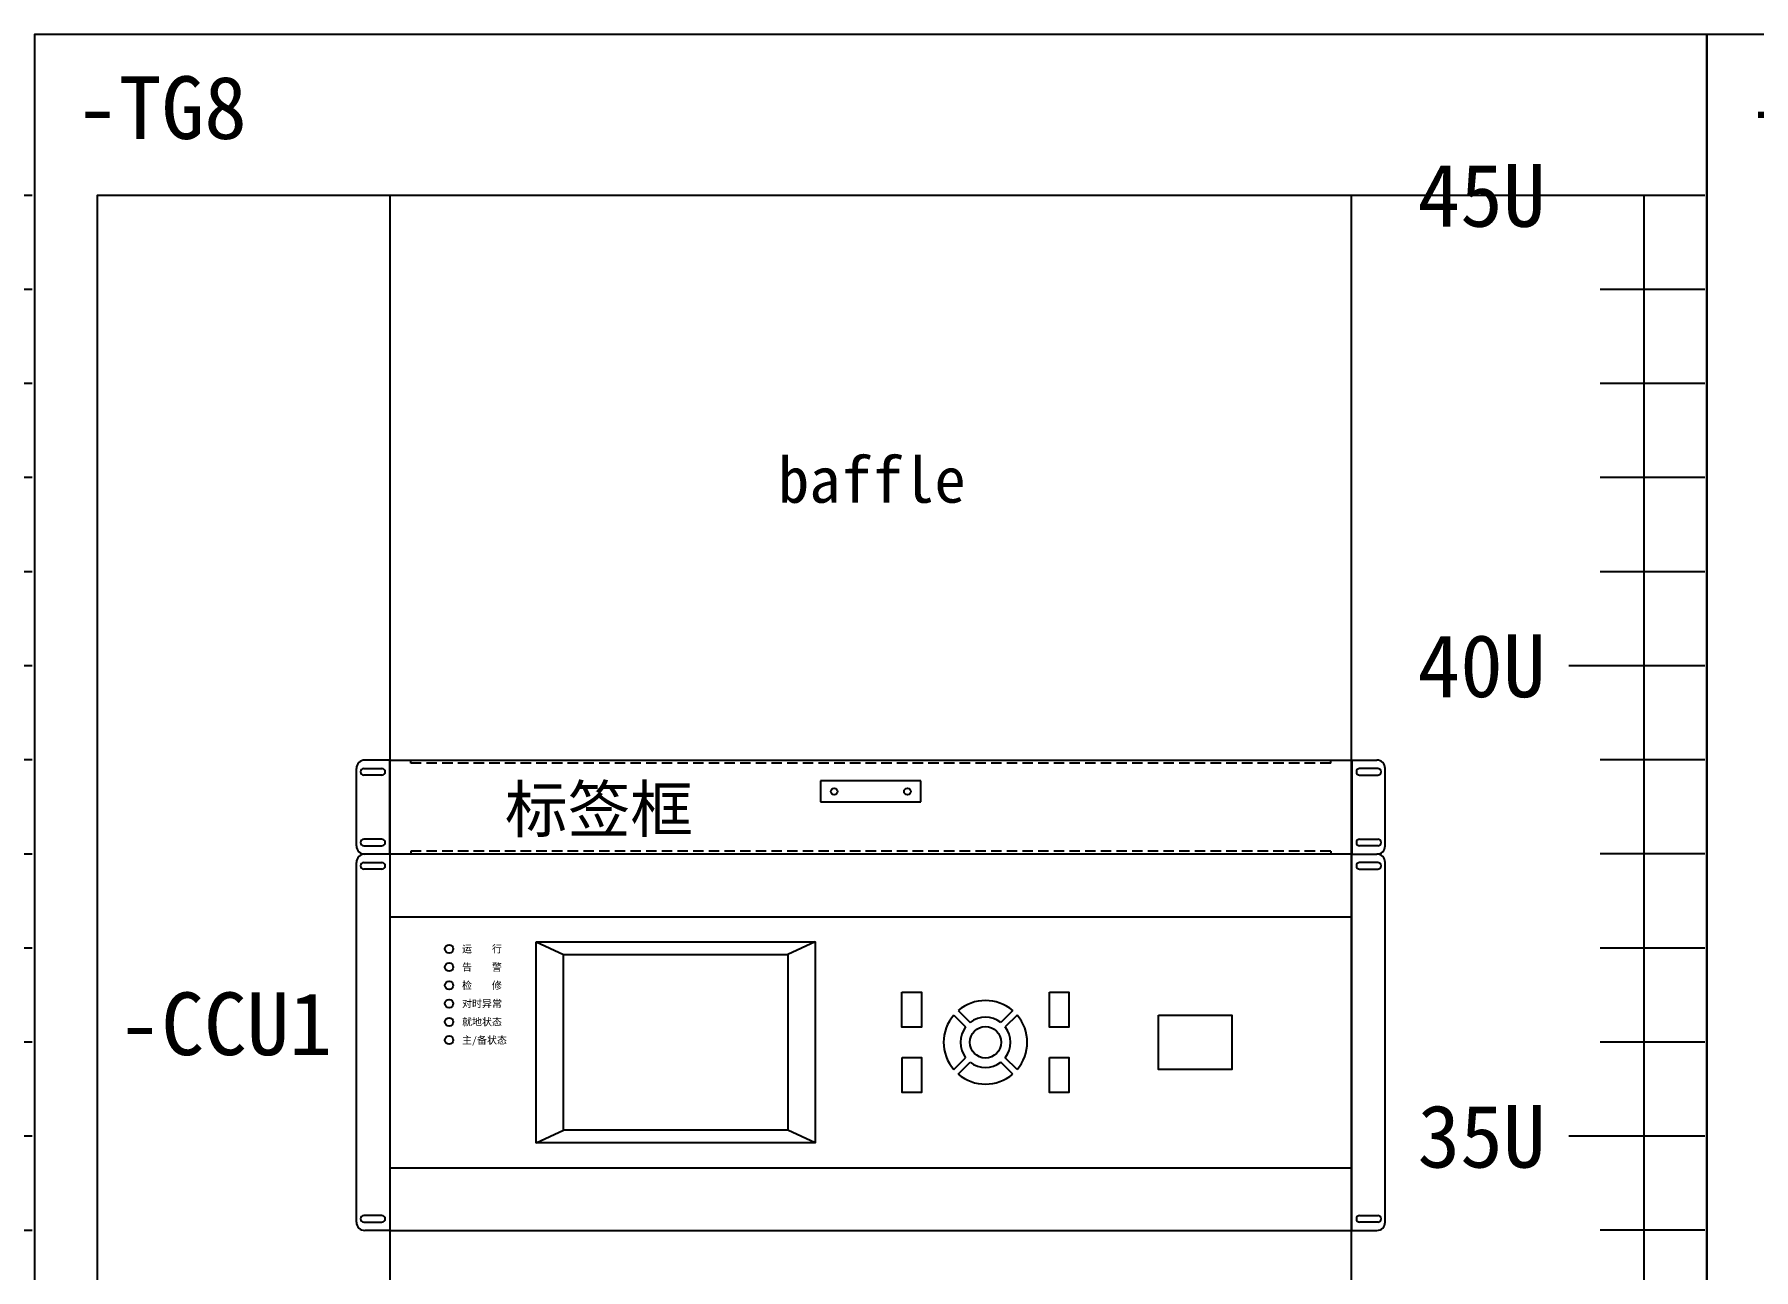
# Model space of a CAD drawing. Header units: millimetres. Extents: x 28 to 517, y 64 to 363.
# Drawn here: x 339.4 to 392.7, y 248.1 to 286.4 of the extents above; entities that cross this region are included whole.
import ezdxf
from ezdxf.enums import TextEntityAlignment as Align

# ---------------------------------------------------------------- set-up
doc = ezdxf.new("R2010")
doc.units = ezdxf.units.MM
doc.linetypes.add('DASHED', pattern=[0.75, 0.5, -0.25])
doc.layers.add('可编辑文字', color=7, linetype='Continuous')
doc.styles.get("Standard").update_dxf_attribs({"font": 'SimSun.ttf'})

# ---------------------------------------------------------------- blocks, each defined once
blk = doc.blocks.new('TG8前视素体')
at = {"layer": '可编辑文字', "color": 1, "ltscale": 40}
for p, q in [((-0.1, 212.3), (-6.6, 212.3)), ((-0.1, 207.8), (-5.1, 207.8)), ((-0.1, 203.3), (-5.1, 203.3)), ((-0.1, 198.8), (-5.1, 198.8)), ((-0.1, 194.3), (-5.1, 194.3)), ((-0.1, 189.8), (-6.6, 189.8)), ((-0.1, 185.3), (-5.1, 185.3)), ((-0.1, 180.8), (-5.1, 180.8)), ((-0.1, 176.3), (-5.1, 176.3)), ((-0.1, 171.8), (-5.1, 171.8)), ((-0.1, 167.3), (-6.6, 167.3)), ((-0.1, 162.8), (-5.1, 162.8))]:
    blk.add_line(p, q, dxfattribs=at)
at = {"layer": '可编辑文字', "color": 0, "ltscale": 40}
for points in [[(0, 0), (80, 0), (80, 220), (0, 220)], [(3, 9.8), (77, 9.8), (77, 212.3), (3, 212.3)], [(17, 9.8), (63, 9.8), (63, 212.3), (17, 212.3)]]:
    blk.add_lwpolyline(points, close=True, dxfattribs=at)
at = {"layer": '可编辑文字', "color": 5}
blk.add_text('-TG8', height=3, dxfattribs=at).set_placement((2, 218), align=Align.TOP_LEFT)
at = {"layer": '可编辑文字', "color": 1}
for s, p in [('45U', (-7.72, 212.3)), ('40U', (-7.72, 189.8)), ('35U', (-7.72, 167.3))]:
    blk.add_text(s, height=3, dxfattribs=at).set_placement(p, align=Align.MIDDLE_RIGHT)
blk = doc.blocks.new('*U29')
at = {"layer": '可编辑文字'}
for p, q in [((-1.6, 0.4), (-1.6, 17.6)), ((-1.245, 17.6), (-0.382, 17.6)), ((-0.382, 17.285), (-1.245, 17.285)), ((0, 18), (-1.2, 18)), ((46, 18), (47.2, 18)), ((47.245, 17.6), (46.382, 17.6)), ((46.382, 17.285), (47.245, 17.285)), ((47.6, 0.4), (47.6, 17.6)), ((0, 15), (46, 15)), ((7.001, 13.8), (8.301, 13.2)), ((20.339, 13.8), (19.039, 13.2)), ((26.968, 10.305), (27.536, 9.736)), ((27.18, 10.516), (27.747, 9.947)), ((29.788, 10.516), (29.22, 9.948)), ((30, 10.304), (29.432, 9.736)), ((26.968, 7.696), (27.536, 8.264)), ((30, 7.696), (29.432, 8.264)), ((27.18, 7.484), (27.748, 8.052)), ((29.788, 7.484), (29.22, 8.052)), ((7.001, 4.2), (8.301, 4.8)), ((20.339, 4.2), (19.039, 4.8)), ((0, 3), (46, 3)), ((-0.382, 0.715), (-1.245, 0.715)), ((-1.245, 0.4), (-0.382, 0.4)), ((0, 0), (-1.2, 0)), ((46, 0), (47.2, 0)), ((46.382, 0.715), (47.245, 0.715)), ((47.245, 0.4), (46.382, 0.4))]:
    blk.add_line(p, q, dxfattribs=at)
for points in [[(0, 0), (46, 0), (46, 18), (0, 18)], [(7.001, 13.8), (20.339, 13.8), (20.339, 4.2), (7.001, 4.2)], [(8.301, 13.2), (19.039, 13.2), (19.039, 4.8), (8.301, 4.8)], [(24.491, 11.397), (25.425, 11.397), (25.425, 9.72), (24.491, 9.72)], [(31.539, 11.397), (32.473, 11.397), (32.473, 9.72), (31.539, 9.72)], [(36.757, 10.306), (40.272, 10.306), (40.272, 7.694), (36.757, 7.694)], [(24.493, 8.28), (25.427, 8.28), (25.427, 6.603), (24.493, 6.603)], [(31.542, 8.28), (32.476, 8.28), (32.476, 6.603), (31.542, 6.603)]]:
    blk.add_lwpolyline(points, close=True, dxfattribs=at)
for centre, radius in [((2.827, 13.47), 0.2), ((2.827, 12.597), 0.2), ((2.827, 11.724), 0.2), ((2.827, 10.851), 0.2), ((2.827, 9.978), 0.2), ((2.827, 9.105), 0.2), ((28.484, 9), 0.75)]:
    blk.add_circle(centre, radius, dxfattribs=at)
for centre, radius, start, end in [((-1.2, 17.6), 0.4, 90, 180), ((-1.245, 17.442), 0.158, 90, 270), ((-1.245, 17.442), 0.158, 90, 270), ((-0.382, 17.442), 0.158, 270, 90), ((-0.382, 17.442), 0.158, 270, 90), ((46.382, 17.442), 0.158, 90, 270), ((46.382, 17.442), 0.158, 90, 270), ((47.2, 17.6), 0.4, 0, 90), ((47.245, 17.442), 0.158, 270, 90), ((47.245, 17.442), 0.158, 270, 90), ((28.484, 9), 2, 49.30122, 130.70366), ((28.484, 9), 2, 139.28602, 220.69878), ((28.484, 9), 1.2, 52.14662, 127.88), ((28.484, 9), 2, 319.30122, 40.69878), ((28.484, 9), 1.2, 142.18076, 217.81924), ((28.484, 9), 1.2, 322.18076, 37.81924), ((28.484, 9), 2, 229.30122, 310.69965), ((28.484, 9), 1.2, 232.18076, 307.81924), ((-1.2, 0.4), 0.4, 180, 270), ((-1.245, 0.558), 0.158, 90, 270), ((-1.245, 0.558), 0.158, 90, 270), ((-0.382, 0.558), 0.158, 270, 90), ((-0.382, 0.558), 0.158, 270, 90), ((46.382, 0.558), 0.158, 90, 270), ((46.382, 0.558), 0.158, 90, 270), ((47.2, 0.4), 0.4, 270, 0), ((47.245, 0.558), 0.158, 270, 90), ((47.245, 0.558), 0.158, 270, 90)]:
    blk.add_arc(centre, radius, start, end, dxfattribs=at)
for s, p in [('运    行', (3.448, 13.47)), ('告    警', (3.448, 12.597)), ('检    修', (3.448, 11.724)), ('对时异常', (3.448, 10.851)), ('就地状态', (3.448, 9.978)), ('主/备状态', (3.448, 9.105))]:
    blk.add_text(s, height=0.35, dxfattribs=at).set_placement(p, align=Align.MIDDLE_LEFT)
blk = doc.blocks.new('标签框')
at = {"layer": '可编辑文字'}
for p, q in [((0, 4.5), (-1.2, 4.5)), ((46, 4.5), (47.2, 4.5)), ((-1.6, 0.4), (-1.6, 4.1)), ((-1.245, 4.1), (-0.382, 4.1)), ((-0.382, 3.785), (-1.245, 3.785)), ((47.245, 4.1), (46.382, 4.1)), ((46.382, 3.785), (47.245, 3.785)), ((47.6, 0.4), (47.6, 4.1)), ((-0.382, 0.715), (-1.245, 0.715)), ((-1.245, 0.4), (-0.382, 0.4)), ((0, 0), (-1.2, 0)), ((46, 0), (47.2, 0)), ((46.382, 0.715), (47.245, 0.715)), ((47.245, 0.4), (46.382, 0.4))]:
    blk.add_line(p, q, dxfattribs=at)
at = {"layer": '可编辑文字', "color": 2, "linetype": 'DASHED'}
for p, q in [((1, 4.355), (1, 4.5)), ((45, 4.355), (1, 4.355)), ((45, 4.355), (45, 4.5)), ((45, 0.15), (1, 0.15)), ((1, 0.15), (1, 0)), ((45, 0.15), (45, 0))]:
    blk.add_line(p, q, dxfattribs=at)
at = {"layer": '可编辑文字', "color": 7, "linetype": 'Continuous'}
for p, q in [((25.4, 3.5), (20.6, 3.5)), ((20.6, 3.5), (20.6, 2.5)), ((25.4, 2.5), (25.4, 3.5)), ((20.6, 2.5), (25.4, 2.5))]:
    blk.add_line(p, q, dxfattribs=at)
at = {"layer": '可编辑文字'}
blk.add_lwpolyline([(0, 4.5), (46, 4.5), (46, 0), (0, 0)], close=True, dxfattribs=at)
for centre in [(21.25, 3), (24.75, 3)]:
    blk.add_circle(centre, 0.16, dxfattribs=at)
for centre, radius, start, end in [((-1.2, 4.1), 0.4, 90, 180), ((47.2, 4.1), 0.4, 0, 90), ((-1.245, 3.942), 0.158, 90, 270), ((-1.245, 3.942), 0.158, 90, 270), ((-0.382, 3.942), 0.158, 270, 90), ((-0.382, 3.942), 0.158, 270, 90), ((46.382, 3.942), 0.158, 90, 270), ((46.382, 3.942), 0.158, 90, 270), ((47.245, 3.942), 0.158, 270, 90), ((47.245, 3.942), 0.158, 270, 90), ((-1.2, 0.4), 0.4, 180, 270), ((-1.245, 0.558), 0.158, 90, 270), ((-1.245, 0.558), 0.158, 90, 270), ((-0.382, 0.558), 0.158, 270, 90), ((-0.382, 0.558), 0.158, 270, 90), ((46.382, 0.558), 0.158, 90, 270), ((46.382, 0.558), 0.158, 90, 270), ((47.2, 0.4), 0.4, 270, 0), ((47.245, 0.558), 0.158, 270, 90), ((47.245, 0.558), 0.158, 270, 90)]:
    blk.add_arc(centre, radius, start, end, dxfattribs=at)
blk.add_text('标签框', height=2.2, dxfattribs=at).set_placement((9.999, 2.149), align=Align.MIDDLE_CENTER)

msp = doc.modelspace()

# ---------------------------------------------------------------- block references
at = {"layer": '可编辑文字'}
for name, p, xscale, yscale, zscale in [('TG8前视素体', (339.429, 143.865), 0.648, 0.648, 0.648), ('TG8前视素体', (391.268, 143.866), 0.6480000000000001, 0.6480000000000001, 0.6480000000000001), ('标签框', (350.449, 261.019), 0.6480000000000001, 0.6480000000000001, 0.6480000000000001), ('*U29', (350.449, 249.355), 0.6480000000000001, 0.6480000000000001, 0.6480000000000001)]:
    msp.add_blockref(name, p, dxfattribs=dict(at, xscale=xscale, yscale=yscale, zscale=zscale))

# ---------------------------------------------------------------- texts
msp.add_text('baffle', height=1.4256, dxfattribs=at).set_placement((365.384, 272.625), align=Align.MIDDLE_CENTER)
at = {"layer": '可编辑文字', "color": 1}
msp.add_text('-CCU1', height=1.944, dxfattribs=at).set_placement((348.651, 256.734), align=Align.TOP_RIGHT)

doc.saveas('drawing.dxf')
